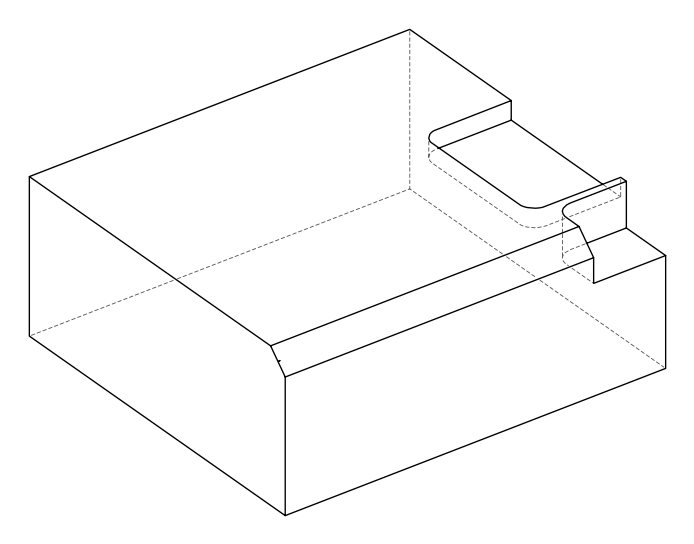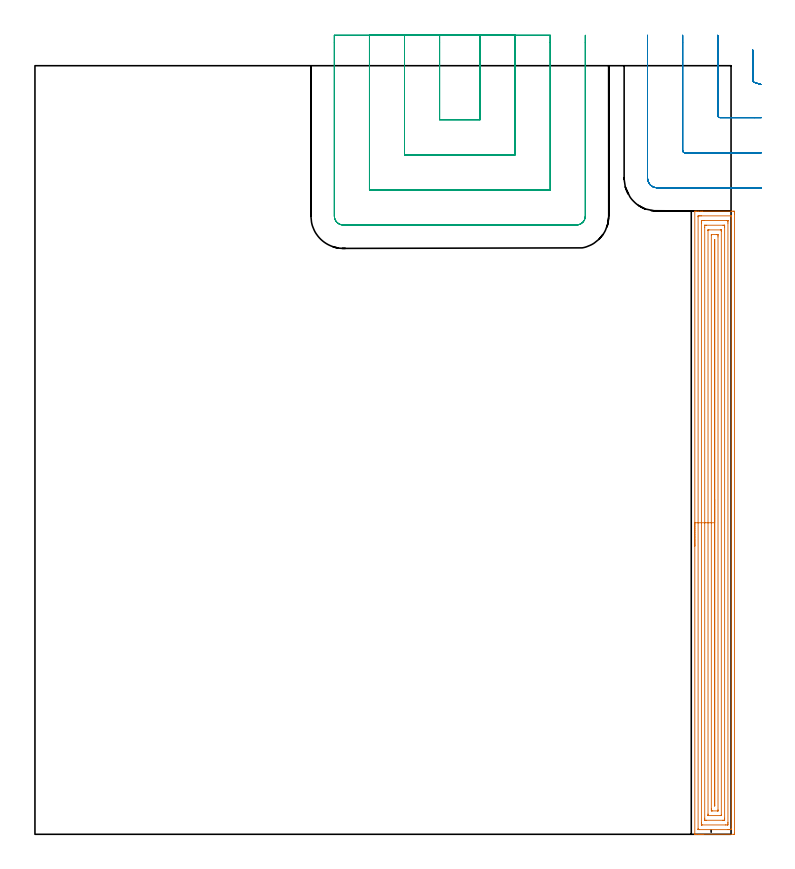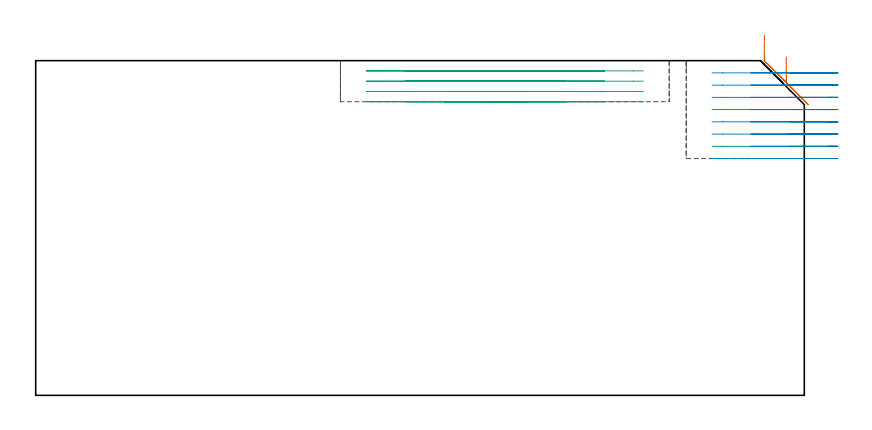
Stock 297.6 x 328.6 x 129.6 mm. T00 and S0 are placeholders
(PLAN: 3 operations, 1 tool changes, 29 min)
(1 AREA_MILL | FG_CHAMFER_SURFACE | UGT0205_001 | 15.09 min | 39579 mm3)
(2 MILL_CORNER_NOTCH_RECTANGULAR | CORNER_NOTCH_RECTANGULAR | UGT0201_094 | Follow Part, ap 5, ae 75% | 5 min | 105033 mm3)
(3 MILL_SLOT | SLOT_PARTIAL_RECTANGULAR | UGT0201_094 | Follow Part, ap 5, ae 75% | 8.92 min | 156801 mm3)
(TOOL UGT0205_001 | Chamfer Mill 20 x 3 x 45 deg. | D20 FL50 Z2)
(TOOL UGT0201_094 | End mill 20 mm | D20 FL38 Z4)
(OP 1 AREA_MILL)
G17 G21 G94 G90
T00 M6
G54
G17 G0 G90 X282.1 Y123.2 S1061 M3
G43 Z139.6 H0
G94 G1 Y123.238 Z138.728 F250.
Y123.352 Z137.863
Y123.541 Z137.012
Y123.803 Z136.18
Y124.137 Z135.374
Y124.54 Z134.6
Y125.008 Z133.864
Y125.54 Z133.172
Y126.129 Z132.529
Y126.772 Z131.94
Y127.464 Z131.408
Y128.2 Z130.94
Y128.974 Z130.537
Y129.78 Z130.203
Y130.612 Z129.941
Y131.463 Z129.752
Y132.328 Z129.638
Y133.2 Z129.6
Y266.235
X282.103 Y266.39 Z129.588
X282.128 Y266.393 Z129.564
X282.485 Y266.4 Z129.214
X282.854 Z128.845
X283.508 Z128.187
X284.722 Z126.975
X285.281 Z126.413
X297.692 Z114.005
X297.972 Z113.725
X298.578 Y266.396 Z113.119
X299.092 Y266.392 Z112.606
X299.094 Y266.309 Z112.603
X299.099 Y265.789 Z112.601
X299.1 Y265.263 Z112.6
Y0.611
X299.096 Y0.24 Z112.602
X299.092 Y0.01 Z112.606
X298.858 Y0. Z112.839
X285.888 Z125.807
X285.281 Z126.413
X284.721 Z126.975
X284.395 Z127.301
X283.835 Z127.861
X283.508 Z128.187
X282.855 Z128.845
X282.485 Z129.215
X282.129 Z129.562
X282.103 Y0.009 Z129.588
X282.1 Y0.165 Z129.6
Y133.2
X283.514 Z128.186
Y263.997
X283.516 Y264.225 Z128.184
X283.518 Y264.335 Z128.182
X283.521 Y264.382 Z128.179
X283.607 Y264.39 Z128.093
X284.003 Y264.398 Z127.697
X284.395 Y264.4 Z127.305
X284.887 Z126.813
X297.299 Y264.399 Z114.401
X297.548 Y264.394 Z114.152
X297.65 Y264.39 Z114.05
X297.679 Y264.38 Z114.021
X297.682 Y264.333 Z114.018
X297.684 Y264.226 Z114.016
X297.686 Y264.009 Z114.014
Y2.403
X297.684 Y2.175 Z114.016
X297.682 Y2.065 Z114.018
X297.679 Y2.018 Z114.021
X297.593 Y2.01 Z114.107
X297.197 Y2.002 Z114.503
X296.805 Y2. Z114.895
X296.313 Z115.387
X283.901 Y2.001 Z127.799
X283.652 Y2.006 Z128.048
X283.55 Y2.01 Z128.15
X283.521 Y2.02 Z128.179
X283.519 Y2.067 Z128.181
X283.516 Y2.174 Z128.184
X283.514 Y2.391 Z128.186
Y133.2
X284.928 Z126.772
X284.929 Y261.325 Z126.771
X284.93 Y261.679 Z126.77
X284.933 Y262.217 Z126.767
X284.935 Y262.385 Z126.765
X285.104 Y262.396 Z126.596
X285.281 Y262.398 Z126.419
X285.987 Y262.4 Z125.713
X295.919 Y262.399 Z115.781
X296.1 Y262.397 Z115.6
X296.221 Y262.393 Z115.479
X296.26 Y262.39 Z115.44
X296.265 Y262.376 Z115.435
X296.267 Y262.335 Z115.433
X296.27 Y262.217 Z115.43
X296.271 Y261.862 Z115.429
X296.272 Y261.325 Z115.428
X296.271 Y5.075 Z115.429
X296.27 Y4.721 Z115.43
X296.267 Y4.182 Z115.433
X296.265 Y4.015 Z115.435
X296.096 Y4.004 Z115.604
X295.919 Y4.002 Z115.781
X295.213 Y4. Z116.487
X285.281 Y4.001 Z126.419
X285.1 Y4.003 Z126.6
X284.98 Y4.007 Z126.72
X284.94 Y4.01 Z126.76
X284.935 Y4.024 Z126.765
X284.933 Y4.064 Z126.767
X284.93 Y4.182 Z126.77
X284.929 Y4.537 Z126.771
X284.928 Y5.075 Z126.772
Y133.2
X286.343 Z125.357
Y259.539
X286.345 Y260.253 Z125.355
X286.348 Y260.357 Z125.352
X286.349 Y260.382 Z125.351
X286.361 Y260.39 Z125.339
X286.413 Y260.393 Z125.287
X286.627 Y260.397 Z125.073
X287.054 Y260.4 Z124.646
X294.177 Z117.523
X294.583 Y260.398 Z117.117
X294.786 Y260.395 Z116.914
X294.835 Y260.39 Z116.865
X294.851 Y260.387 Z116.849
X294.852 Y260.371 Z116.848
X294.855 Y260.304 Z116.845
X294.857 Y259.715 Z116.843
Y259.539
Y6.861
X294.855 Y6.147 Z116.845
X294.853 Y6.043 Z116.847
X294.851 Y6.018 Z116.849
X294.839 Y6.01 Z116.861
X294.787 Y6.007 Z116.913
X294.573 Y6.003 Z117.127
X294.146 Y6. Z117.554
X287.022 Z124.678
X286.617 Y6.002 Z125.083
X286.414 Y6.005 Z125.286
X286.365 Y6.01 Z125.335
X286.349 Y6.013 Z125.351
X286.348 Y6.029 Z125.352
X286.345 Y6.095 Z125.355
X286.343 Y6.685 Z125.357
Y6.861
Y133.2
X287.757 Z123.943
Y258.123
X287.759 Y258.247 Z123.941
X287.763 Y258.345 Z123.937
X287.767 Y258.391 Z123.933
X287.781 Y258.393 Z123.919
X287.941 Y258.397 Z123.759
X288.185 Y258.4 Z123.515
X293.259 Y258.399 Z118.441
X293.351 Y258.398 Z118.349
X293.407 Y258.394 Z118.293
X293.433 Y258.391 Z118.267
X293.436 Y258.308 Z118.264
X293.441 Y257.938 Z118.259
X293.443 Y257.753 Z118.257
Y8.277
X293.441 Y8.153 Z118.259
X293.437 Y8.055 Z118.263
X293.433 Y8.009 Z118.267
X293.419 Y8.007 Z118.281
X293.259 Y8.003 Z118.441
X293.015 Y8. Z118.685
X287.941 Y8.001 Z123.759
X287.849 Y8.002 Z123.851
X287.793 Y8.006 Z123.907
X287.768 Y8.009 Z123.932
X287.764 Y8.092 Z123.936
X287.759 Y8.462 Z123.941
X287.757 Y8.647 Z123.943
Y133.2
X289.171 Z122.529
Y255.967
X289.173 Y256.241 Z122.527
X289.176 Y256.376 Z122.524
X289.177 Y256.387 Z122.523
X289.187 Y256.39 Z122.513
X289.223 Y256.396 Z122.477
X289.285 Y256.399 Z122.415
X291.486 Z120.214
X291.948 Y256.396 Z119.752
X292.013 Y256.39 Z119.687
X292.022 Y256.321 Z119.678
X292.025 Y255.967 Z119.675
X292.028 Y255.422 Z119.672
X292.029 Y10.432 Z119.671
X292.027 Y10.159 Z119.673
X292.024 Y10.024 Z119.676
X292.023 Y10.013 Z119.677
X292.013 Y10.01 Z119.687
X291.977 Y10.004 Z119.723
X291.915 Y10.001 Z119.785
X289.714 Z121.986
X289.252 Y10.004 Z122.448
X289.187 Y10.01 Z122.513
X289.178 Y10.079 Z122.522
X289.175 Y10.432 Z122.525
X289.172 Y10.978 Z122.528
X289.171 Y133.2 Z122.529
X290.585 Z121.115
X290.586 Y254.196 Z121.114
X290.6 Y254.302 Z121.1
X290.614 Y254.182 Z121.086
X290.615 Y254.167 Z121.085
X290.614 Y12.204 Z121.086
X290.6 Y12.098 Z121.1
X290.586 Y12.218 Z121.114
X290.585 Y12.233 Z121.115
Y133.2
Y134.072 Z121.153
Y134.936 Z121.267
Y135.788 Z121.455
Y136.62 Z121.718
Y137.426 Z122.052
Y138.2 Z122.454
Y138.936 Z122.923
Y139.628 Z123.454
Y140.271 Z124.044
Y140.86 Z124.687
Y141.391 Z125.379
Y141.86 Z126.115
Y142.263 Z126.889
Y142.597 Z127.695
Y142.859 Z128.527
Y143.048 Z129.378
Y143.162 Z130.243
Y143.2 Z131.115
G0 Z139.6
M5
M2
(OP 2 MILL_CORNER_NOTCH_RECTANGULAR)
G17 G21 G94 G90
T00 M6
G54
G17 G0 G90 X306.9 Y335.276 S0 M3
G43 Z139.6 H0
Z124.862
G94 G1 Y332.276 F250.
Y322.394 F500.
G3 X307.6 Y321.445 R1.
G1 X310.462 Y320.545 F250.
G0 Z139.6
X291.9 Y341.6
Z124.862
G1 Y338.6
Y307.395 F500.
G3 X292.895 Y306.4 R1.
G1 X307.6
X310.6 F250.
G0 Z139.6
X276.9 Y341.6
Z124.862
G1 Y338.6
Y292.396 F500.
G3 X277.896 Y291.4 R1.
G1 X307.6
X310.6 F250.
G0 Z139.6
X261.9 Y341.6
Z124.862
G1 Y338.6
Y280.5 F500.
G3 X266. Y276.4 R4.1
G1 X307.6
X310.6 F250.
G0 Z139.6
X306.9 Y335.276
Z120.125
G1 Y332.276
Y322.394 F500.
G3 X307.6 Y321.445 R1.
G1 X310.462 Y320.545 F250.
G0 Z139.6
X291.9 Y341.6
Z120.125
G1 Y338.6
Y307.395 F500.
G3 X292.895 Y306.4 R1.
G1 X307.6
X310.6 F250.
G0 Z139.6
X276.9 Y341.6
Z120.125
G1 Y338.6
Y292.396 F500.
G3 X277.896 Y291.4 R1.
G1 X307.6
X310.6 F250.
G0 Z139.6
X261.9 Y341.6
Z120.125
G1 Y338.6
Y280.5 F500.
G3 X266. Y276.4 R4.1
G1 X307.6
X310.6 F250.
G0 Z139.6
X306.9 Y335.276
Z115.387
G1 Y332.276
Y322.394 F500.
G3 X307.6 Y321.445 R1.
G1 X310.462 Y320.545 F250.
G0 Z139.6
X291.9 Y341.6
Z115.387
G1 Y338.6
Y307.395 F500.
G3 X292.895 Y306.4 R1.
G1 X307.6
X310.6 F250.
G0 Z139.6
X276.9 Y341.6
Z115.387
G1 Y338.6
Y292.396 F500.
G3 X277.896 Y291.4 R1.
G1 X307.6
X310.6 F250.
G0 Z139.6
X261.9 Y341.6
Z115.387
G1 Y338.6
Y280.5 F500.
G3 X266. Y276.4 R4.1
G1 X307.6
X310.6 F250.
G0 Z139.6
X306.9 Y335.276
Z110.65
G1 Y332.276
Y322.394 F500.
G3 X307.6 Y321.445 R1.
G1 X310.462 Y320.545 F250.
G0 Z139.6
X291.9 Y341.6
Z110.65
G1 Y338.6
Y307.395 F500.
G3 X292.895 Y306.4 R1.
G1 X307.6
X310.6 F250.
G0 Z139.6
X276.9 Y341.6
Z110.65
G1 Y338.6
Y292.396 F500.
G3 X277.896 Y291.4 R1.
G1 X307.6
X310.6 F250.
G0 Z139.6
X261.9 Y341.6
Z110.65
G1 Y338.6
Y280.5 F500.
G3 X266. Y276.4 R4.1
G1 X307.6
X310.6 F250.
G0 Z139.6
X306.9 Y335.276
Z105.912
G1 Y332.276
Y322.394 F500.
G3 X307.6 Y321.445 R1.
G1 X310.462 Y320.545 F250.
G0 Z139.6
X291.9 Y341.6
Z105.912
G1 Y338.6
Y307.395 F500.
G3 X292.895 Y306.4 R1.
G1 X307.6
X310.6 F250.
G0 Z139.6
X276.9 Y341.6
Z105.912
G1 Y338.6
Y292.396 F500.
G3 X277.896 Y291.4 R1.
G1 X307.6
X310.6 F250.
G0 Z139.6
X261.9 Y341.6
Z105.912
G1 Y338.6
Y280.5 F500.
G3 X266. Y276.4 R4.1
G1 X307.6
X310.6 F250.
G0 Z139.6
X306.9 Y335.276
Z101.175
G1 Y332.276
Y322.394 F500.
G3 X307.6 Y321.445 R1.
G1 X310.462 Y320.545 F250.
G0 Z139.6
X291.9 Y341.6
Z101.175
G1 Y338.6
Y307.395 F500.
G3 X292.895 Y306.4 R1.
G1 X307.6
X310.6 F250.
G0 Z139.6
X276.9 Y341.6
Z101.175
G1 Y338.6
Y292.396 F500.
G3 X277.896 Y291.4 R1.
G1 X307.6
X310.6 F250.
G0 Z139.6
X261.9 Y341.6
Z101.175
G1 Y338.6
Y280.5 F500.
G3 X266. Y276.4 R4.1
G1 X307.6
X310.6 F250.
G0 Z139.6
X306.9 Y335.276
Z96.437
G1 Y332.276
Y322.394 F500.
G3 X307.6 Y321.445 R1.
G1 X310.462 Y320.545 F250.
G0 Z139.6
X291.9 Y341.6
Z96.437
G1 Y338.6
Y307.395 F500.
G3 X292.895 Y306.4 R1.
G1 X307.6
X310.6 F250.
G0 Z139.6
X276.9 Y341.6
Z96.437
G1 Y338.6
Y292.396 F500.
G3 X277.896 Y291.4 R1.
G1 X307.6
X310.6 F250.
G0 Z139.6
X261.9 Y341.6
Z96.437
G1 Y338.6
Y280.5 F500.
G3 X266. Y276.4 R4.1
G1 X307.6
X310.6 F250.
G0 Z139.6
X306.9 Y335.276
Z91.7
G1 Y332.276
Y322.394 F500.
G3 X307.6 Y321.445 R1.
G1 X310.462 Y320.545 F250.
G0 Z139.6
X291.9 Y341.6
Z91.7
G1 Y338.6
Y307.395 F500.
G3 X292.895 Y306.4 R1.
G1 X307.6
X310.6 F250.
G0 Z139.6
X276.9 Y341.6
Z91.7
G1 Y338.6
Y292.396 F500.
G3 X277.896 Y291.4 R1.
G1 X307.6
X310.6 F250.
G0 Z139.6
X261.9 Y341.6
Z91.7
G1 Y338.6
Y280.5 F500.
G3 X266. Y276.4 R4.1
G1 X307.6
X310.6 F250.
G0 Z139.6
M5
M2
(OP 3 MILL_SLOT)
G17 G21 G94 G90
T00 M6
G54
G17 G0 G90 X173. Y341.6 S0 M3
G43 Z139.6 H0
Z125.625
G94 G1 Y338.6 F250.
Y305.5 F500.
X190.3
Y338.6
Y341.6 F250.
X158.
Y338.6
Y290.5 F500.
X205.3
Y338.6
Y341.6 F250.
X143.
Y338.6
Y275.5 F500.
X220.3
Y338.6
Y341.6 F250.
X128.
Y338.6
Y264.3 F500.
G3 X131.8 Y260.5 R3.8
G1 X231.5
G3 X235.3 Y264.3 R3.8
G1 Y338.6
Y341.6 F250.
G0 X173. Z121.65
G1 Y338.6
Y305.5 F500.
X190.3
Y338.6
Y341.6 F250.
X158.
Y338.6
Y290.5 F500.
X205.3
Y338.6
Y341.6 F250.
X143.
Y338.6
Y275.5 F500.
X220.3
Y338.6
Y341.6 F250.
X128.
Y338.6
Y264.3 F500.
G3 X131.8 Y260.5 R3.8
G1 X231.5
G3 X235.3 Y264.3 R3.8
G1 Y338.6
Y341.6 F250.
G0 X173. Z117.675
G1 Y338.6
Y305.5 F500.
X190.3
Y338.6
Y341.6 F250.
X158.
Y338.6
Y290.5 F500.
X205.3
Y338.6
Y341.6 F250.
X143.
Y338.6
Y275.5 F500.
X220.3
Y338.6
Y341.6 F250.
X128.
Y338.6
Y264.3 F500.
G3 X131.8 Y260.5 R3.8
G1 X231.5
G3 X235.3 Y264.3 R3.8
G1 Y338.6
Y341.6 F250.
G0 X173. Z113.7
G1 Y338.6
Y305.5 F500.
X190.3
Y338.6
Y341.6 F250.
X158.
Y338.6
Y290.5 F500.
X205.3
Y338.6
Y341.6 F250.
X143.
Y338.6
Y275.5 F500.
X220.3
Y338.6
Y341.6 F250.
X128.
Y338.6
Y264.3 F500.
G3 X131.8 Y260.5 R3.8
G1 X231.5
G3 X235.3 Y264.3 R3.8
G1 Y338.6
Y341.6 F250.
G0 Z139.6
M5
M2
